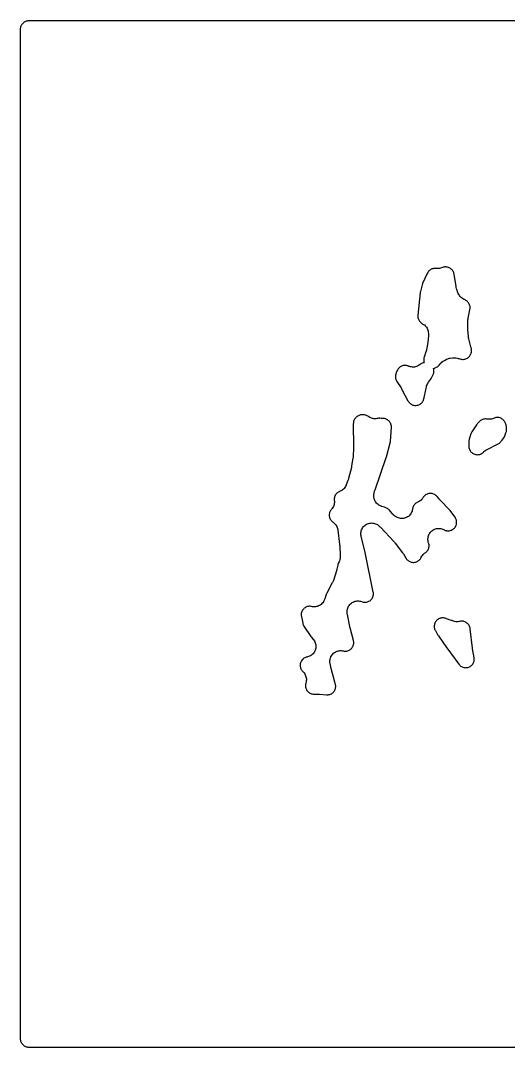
# Model space of a CAD drawing. Header units: millimetres. Extents: x 0 to 300, y 0 to 300.
# Drawn here: x -0.1 to 142.5, y -0.1 to 300.1 of the extents above; entities that cross this region are included whole.
import ezdxf

# ---------------------------------------------------------------- set-up
doc = ezdxf.new("R2010")
doc.units = ezdxf.units.MM
doc.layers.add('CUT', color=7, linetype='CONTINUOUS')

msp = doc.modelspace()

# ---------------------------------------------------------------- linework, layer by layer
at = {"layer": 'CUT'}
msp.add_lwpolyline([(297.0775, -0.15), (3, -0.15), (2.4114, -0.15), (2.1053, -0.135), (1.8629, -0.099), (1.6252, -0.0395), (1.3944, 0.0431), (1.1729, 0.1479), (0.9627, 0.2738), (0.7659, 0.4198), (0.5844, 0.5844), (0.4198, 0.7659), (0.2738, 0.9627), (0.1479, 1.1729), (0.0431, 1.3944), (-0.0395, 1.6252), (-0.099, 1.8629), (-0.135, 2.1053), (-0.15, 2.4114), (-0.15, 297.5872), (-0.135, 297.8933), (-0.099, 298.1357), (-0.0395, 298.3734), (0.0431, 298.6041), (0.1479, 298.8256), (0.2738, 299.0358), (0.4198, 299.2326), (0.5844, 299.4142), (0.7659, 299.5787), (0.9627, 299.7247), (1.1729, 299.8507), (1.3944, 299.9554), (1.6252, 300.038), (1.8629, 300.0975), (2.1053, 300.1335), (2.4114, 300.1485), (297.5886, 300.1485)], dxfattribs=at)
for points in [[(112.1965, 199.3011), (111.9463, 199.2849), (111.699, 199.2438), (111.457, 199.1781), (111.2228, 199.0885), (110.9987, 198.9758), (110.7871, 198.8413), (110.59, 198.6863), (110.4095, 198.5123), (110.2473, 198.3211), (110.105, 198.1146), (109.9841, 197.8949), (109.8308, 197.5796), (109.7521, 197.4004), (109.6877, 197.2156), (109.5295, 196.697), (109.4697, 196.4601), (109.4334, 196.2185), (109.4207, 195.9745), (109.432, 195.7304), (109.467, 195.4886), (109.5255, 195.2514), (109.6068, 195.021), (109.7103, 194.7997), (109.8348, 194.5895), (111.0761, 192.7105), (111.1756, 192.5514), (111.2405, 192.4416), (111.3319, 192.2778), (113.0935, 188.9245), (113.217, 188.7148), (113.3603, 188.5182), (113.522, 188.3364), (113.7007, 188.1712), (113.8945, 188.0242), (114.1017, 187.8967), (114.3204, 187.7899), (114.5484, 187.7049), (114.7835, 187.6425), (115.0236, 187.6032), (115.2664, 187.5875), (115.5096, 187.5954), (115.7509, 187.6269), (115.9879, 187.6818), (116.2185, 187.7594), (116.4405, 187.859), (116.6517, 187.9798), (116.8502, 188.1205), (117.0341, 188.2799), (117.2016, 188.4564), (117.3511, 188.6483), (117.4813, 188.8539), (117.5909, 189.0711), (117.6788, 189.2979), (117.7443, 189.5323), (117.7867, 189.7719), (117.8074, 189.9349), (117.8331, 190.0958), (117.8786, 190.3314), (118.4961, 193.0609), (118.5437, 193.2487), (118.553, 193.282), (118.667, 193.6193), (118.8022, 193.9146), (118.9829, 194.2214), (119.002, 194.2502), (119.113, 194.409), (119.6724, 195.1669), (119.8516, 195.4469), (120.3785, 196.405), (120.4858, 196.6249), (120.5711, 196.8543), (120.6335, 197.0909), (120.6725, 197.3325), (120.6877, 197.5768), (120.6789, 197.8213), (120.6463, 198.0639), (120.5901, 198.3021), (120.5455, 198.4326), (120.5669, 198.4348), (120.8058, 198.4832), (121.0389, 198.5547), (121.2639, 198.6485), (121.4787, 198.7638), (121.6813, 198.8995), (121.8696, 199.0542), (122.0421, 199.2266), (122.1121, 199.3038), (122.7842, 200.0138), (122.9261, 200.1558), (122.952, 200.1805), (123.2327, 200.4197), (123.5373, 200.6275), (123.568, 200.6461), (123.7423, 200.7455), (124.2542, 201.0196), (124.3991, 201.0932), (124.4253, 201.1058), (124.6999, 201.2236), (124.9589, 201.3089), (125.2497, 201.3774), (125.2783, 201.3829), (125.4386, 201.4098), (126.1166, 201.5088), (126.1617, 201.5141), (126.3782, 201.4921), (126.622, 201.4913), (126.7421, 201.4967), (126.7762, 201.4974), (127.1272, 201.4864), (127.4447, 201.4439), (127.7861, 201.3622), (127.8188, 201.3525), (128.0007, 201.294), (128.2815, 201.1956), (128.5214, 201.1249), (128.7672, 201.0784), (129.0164, 201.0568), (129.2665, 201.0601), (129.515, 201.0884), (129.7594, 201.1415), (129.9973, 201.2186), (130.2263, 201.3192), (130.4441, 201.4421), (130.6486, 201.5862), (130.8376, 201.75), (131.0093, 201.9319), (131.162, 202.13), (131.2941, 202.3423), (131.3032, 202.3609), (131.3763, 202.4829), (131.4793, 202.6998), (131.561, 202.9256), (131.6207, 203.1583), (131.6578, 203.3955), (131.6719, 203.6353), (131.663, 203.8752), (131.6311, 204.1133), (131.5765, 204.3471), (131.5224, 204.5075), (131.5227, 204.5076), (131.3849, 204.9182), (131.3759, 204.9501), (131.33, 205.1301), (130.8772, 207.1096), (130.8319, 207.3403), (130.8062, 207.4978), (130.7755, 207.7309), (130.5678, 209.8113), (130.5512, 210.0635), (130.5457, 210.235), (130.5461, 210.4878), (130.6162, 212.4677), (130.6236, 212.606), (130.6254, 212.6308), (130.6556, 212.906), (130.6592, 212.9306), (130.6819, 213.0672), (131.0504, 215.0571), (131.1002, 215.286), (131.1389, 215.4402), (131.1537, 215.4924), (131.21, 215.7364), (131.2416, 215.9848), (131.2482, 216.2351), (131.2297, 216.4848), (131.1863, 216.7314), (131.1185, 216.9724), (131.027, 217.2054), (130.9126, 217.4281), (130.7764, 217.6382), (130.62, 217.8337), (130.4447, 218.0125), (130.2525, 218.173), (130.0452, 218.3133), (129.8249, 218.4323), (129.5938, 218.5286), (129.561, 218.5404), (129.2807, 218.6735), (129.015, 218.8336), (128.7663, 219.0191), (128.5371, 219.2281), (128.3296, 219.4588), (128.1281, 219.7328), (128.1099, 219.7604), (128.019, 219.9055), (127.9443, 220.0382), (127.9301, 220.0646), (127.7857, 220.3668), (127.774, 220.3944), (127.7121, 220.5501), (127.3519, 221.5175), (127.2892, 221.7002), (127.2788, 221.7331), (127.182, 222.1069), (127.1751, 222.1407), (127.1412, 222.3309), (126.5911, 225.963), (126.541, 226.2093), (126.4664, 226.4493), (126.3681, 226.6807), (126.2471, 226.901), (126.1045, 227.108), (125.9419, 227.2997), (125.7609, 227.474), (125.5632, 227.6294), (125.351, 227.764), (125.1263, 227.8767), (124.8915, 227.9663), (124.6488, 228.0318), (124.4008, 228.0726), (124.1499, 228.0884), (123.8988, 228.0788), (123.6498, 228.0441), (123.4056, 227.9845), (123.1686, 227.9008), (122.9175, 227.7975), (122.6258, 227.7095), (122.327, 227.6501), (122.0239, 227.6198), (121.7192, 227.6191), (121.3868, 227.6506), (121.3847, 227.6509), (121.3844, 227.6487), (121.2563, 227.6672), (121.0183, 227.6787), (120.7802, 227.6675), (120.5443, 227.6337), (120.3126, 227.5776), (120.0874, 227.4996), (119.8706, 227.4006), (119.6643, 227.2814), (119.4702, 227.143), (119.2902, 226.9868), (119.1258, 226.8142), (118.9787, 226.6267), (118.85, 226.4261), (118.7411, 226.2141), (117.3857, 223.2353), (117.3081, 223.0442), (117.2465, 222.8473), (116.7279, 220.9133), (116.6843, 220.7202), (116.656, 220.5243), (115.976, 213.9832), (115.9627, 213.7464), (115.9719, 213.5094), (116.0035, 213.2743), (116.0572, 213.0433), (116.1326, 212.8184), (116.229, 212.6017), (116.3455, 212.3951), (116.481, 212.2004), (116.6344, 212.0195), (116.8042, 211.8539), (116.989, 211.7052), (117.187, 211.5746), (117.3784, 211.473), (117.6532, 211.3086), (117.9025, 211.1237), (118.1323, 210.9152), (118.3405, 210.6851), (118.525, 210.4356), (118.684, 210.1691), (118.816, 209.8882), (118.9196, 209.5956), (118.9939, 209.2943), (119.0381, 208.9872), (119.0532, 208.6473), (119.053, 208.6143), (119.0475, 208.4293), (118.9492, 206.6245), (118.9306, 206.4041), (118.9136, 206.2549), (118.8821, 206.036), (118.506, 203.8766), (118.4785, 203.7346), (118.473, 203.7093), (118.4016, 203.429), (118.3943, 203.4042), (118.3505, 203.2663), (117.8226, 201.7086), (117.7557, 201.4742), (117.712, 201.2343), (117.6918, 200.9914), (117.6954, 200.7476), (117.7227, 200.5054), (117.7735, 200.2669), (117.8324, 200.0815), (117.7434, 200.0698), (117.505, 200.0146), (117.2732, 199.9363), (117.0501, 199.8357), (116.8379, 199.7138), (116.6386, 199.5717), (116.4058, 199.3879), (116.1522, 199.2245), (115.8842, 199.0861), (115.6041, 198.9741), (115.3146, 198.8894), (115.0183, 198.8328), (114.7179, 198.8049), (114.4163, 198.8059), (114.1161, 198.8358), (113.8202, 198.8943), (113.5035, 198.9892), (113.4732, 198.9999), (113.305, 199.0638), (113.176, 199.1164), (112.9393, 199.1993), (112.6956, 199.258), (112.4471, 199.2921)], [(83.1846, 108.5598), (83.281, 108.2662), (83.3481, 107.9646), (83.3853, 107.6579), (83.3921, 107.3489), (83.3687, 107.0408), (83.3151, 106.7365), (83.2106, 106.3626), (83.1567, 106.1262), (83.126, 105.8857), (83.1187, 105.6434), (83.1349, 105.4015), (83.1745, 105.1623), (83.2371, 104.928), (83.322, 104.7009), (83.4286, 104.4831), (83.5558, 104.2767), (83.7023, 104.0836), (83.8669, 103.9055), (84.048, 103.7443), (84.2438, 103.6013), (84.4526, 103.478), (84.6723, 103.3754), (84.9009, 103.2947), (85.1363, 103.2365), (85.3762, 103.2013), (85.6183, 103.1896), (86.8119, 103.1896), (86.9831, 103.1857), (87.0994, 103.1804), (87.2702, 103.1687), (89.2498, 102.9874), (89.4992, 102.9771), (89.7484, 102.9916), (89.9948, 103.031), (90.2361, 103.0947), (90.4699, 103.1822), (90.6938, 103.2926), (90.9055, 103.4247), (91.103, 103.5773), (91.2843, 103.7488), (91.4476, 103.9376), (91.5913, 104.1417), (91.7139, 104.3591), (91.8143, 104.5876), (91.8913, 104.825), (91.9443, 105.0689), (91.9727, 105.3169), (91.9762, 105.5664), (91.9548, 105.8151), (91.9088, 106.0604), (91.8385, 106.2999), (91.7989, 106.4134), (91.7614, 106.5267), (91.7372, 106.604), (91.7034, 106.7183), (90.6062, 110.6548), (90.5611, 110.8335), (90.5334, 110.9556), (90.4972, 111.1362), (90.3244, 112.1217), (90.2973, 112.3022), (90.2932, 112.3346), (90.2677, 112.6692), (90.2742, 112.9753), (90.3104, 113.2793), (90.376, 113.5783), (90.4529, 113.8155), (90.5024, 113.9986), (90.5573, 114.0867), (90.7417, 114.4177), (90.9159, 114.6694), (91.1138, 114.903), (91.3335, 115.1162), (91.5729, 115.307), (91.8297, 115.4737), (92.1015, 115.6146), (92.3857, 115.7284), (92.6797, 115.8141), (92.9805, 115.8707), (93.2855, 115.8978), (93.5916, 115.8952), (93.896, 115.8628), (94.2383, 115.7922), (94.4784, 115.7547), (94.721, 115.7407), (94.9638, 115.7504), (95.2046, 115.7835), (95.441, 115.8399), (95.6708, 115.919), (95.8918, 116.02), (96.102, 116.142), (96.2993, 116.2838), (96.482, 116.4441), (96.6482, 116.6214), (96.7964, 116.814), (96.9252, 117.0201), (97.0334, 117.2377), (97.12, 117.4648), (97.1841, 117.6992), (97.2251, 117.9387), (97.2427, 118.1811), (97.2366, 118.424), (97.2071, 118.6653), (97.1542, 118.9025), (96.1507, 122.5577), (96.1155, 122.6963), (96.0934, 122.7909), (96.0635, 122.9307), (95.3805, 126.4503), (95.3521, 126.6166), (95.3354, 126.7299), (95.318, 126.8695), (95.3037, 127.049), (95.3021, 127.0791), (95.3009, 127.4174), (95.3301, 127.7247), (95.3893, 128.0276), (95.4779, 128.3233), (95.595, 128.6089), (95.7396, 128.8816), (95.9102, 129.1388), (96.1052, 129.3781), (96.3227, 129.5971), (96.5607, 129.7937), (96.8168, 129.966), (97.0885, 130.1124), (97.3733, 130.2315), (97.6683, 130.3221), (97.9709, 130.3833), (98.278, 130.4145), (98.5866, 130.4155), (98.8939, 130.3862), (99.1968, 130.327), (99.4925, 130.2383), (99.5555, 130.2125), (99.787, 130.1305), (100.0254, 130.0716), (100.2684, 130.0364), (100.5137, 130.0252), (100.7589, 130.0381), (101.0017, 130.075), (101.2397, 130.1356), (101.4706, 130.2192), (101.6922, 130.3251), (101.9023, 130.4522), (102.0989, 130.5993), (102.2802, 130.765), (102.4443, 130.9476), (102.5897, 131.1455), (102.715, 131.3567), (102.819, 131.5792), (102.9007, 131.8108), (102.9592, 132.0493), (102.994, 132.2924), (103.0049, 132.5377), (102.9916, 132.7829), (102.9543, 133.0256), (100.5925, 144.5852), (100.579, 144.6471), (100.5758, 144.6609), (100.5649, 144.7064), (99.4336, 149.2199), (99.3936, 149.3977), (99.3872, 149.4296), (99.3377, 149.761), (99.322, 150.0663), (99.3361, 150.3716), (99.3798, 150.6742), (99.4526, 150.9711), (99.5539, 151.2595), (99.6828, 151.5367), (99.8379, 151.8001), (100.0179, 152.0471), (100.221, 152.2756), (100.4453, 152.4832), (100.6888, 152.6681), (100.949, 152.8285), (101.2236, 152.9628), (101.5099, 153.0699), (101.8052, 153.1487), (102.1068, 153.1984), (102.4119, 153.2186), (102.7174, 153.2091), (103.0206, 153.1699), (103.3185, 153.1016), (103.6084, 153.0046), (103.8875, 152.8799), (104.1532, 152.7287), (104.4269, 152.5355), (104.4526, 152.5155), (104.5935, 152.3998), (104.641, 152.3588), (104.788, 152.225), (104.8855, 152.1315), (105.0252, 151.9901), (109.0362, 147.7099), (109.1671, 147.5627), (109.2533, 147.4604), (109.3762, 147.3066), (111.4893, 144.5147), (111.5848, 144.3826), (111.6478, 144.2914), (111.7375, 144.1553), (112.5484, 142.8645), (112.6891, 142.6633), (112.8488, 142.4768), (113.0261, 142.3069), (113.2192, 142.1552), (113.4262, 142.0232), (113.6452, 141.9121), (113.874, 141.823), (114.1105, 141.7568), (114.3523, 141.7142), (114.5971, 141.6954), (114.8426, 141.7008), (115.0864, 141.7302), (115.3261, 141.7834), (115.5595, 141.8599), (115.7842, 141.9588), (115.9981, 142.0794), (116.1992, 142.2204), (116.3855, 142.3804), (116.5551, 142.5579), (116.7066, 142.7511), (116.8383, 142.9584), (116.9491, 143.1775), (116.9789, 143.2444), (117.1292, 143.5094), (117.3044, 143.7586), (117.5029, 143.9897), (117.7228, 144.2005), (117.9621, 144.389), (118.1085, 144.483), (118.314, 144.63), (118.5037, 144.7971), (118.6755, 144.9824), (118.8278, 145.1842), (118.9588, 145.4003), (119.0674, 145.6285), (119.1524, 145.8665), (119.213, 146.1119), (119.2484, 146.3622), (119.2584, 146.6147), (119.2428, 146.867), (119.2019, 147.1164), (119.136, 147.3604), (119.0357, 147.6687), (118.9701, 147.9653), (118.9333, 148.2668), (118.9259, 148.5705), (118.9477, 148.8734), (118.9987, 149.1729), (119.0784, 149.466), (119.1859, 149.75), (119.3204, 150.0224), (119.4805, 150.2805), (119.6647, 150.522), (119.8714, 150.7446), (120.0986, 150.9462), (120.3442, 151.125), (120.6059, 151.2792), (120.8812, 151.4074), (121.1676, 151.5085), (121.4625, 151.5815), (121.763, 151.6257), (122.0664, 151.6407), (122.3698, 151.6264), (122.6704, 151.5829), (122.9654, 151.5105), (123.2521, 151.4101), (123.5277, 151.2824), (123.5464, 151.2715), (123.7616, 151.159), (123.9867, 151.0679), (124.2196, 150.9991), (124.458, 150.9531), (124.6998, 150.9306), (124.9427, 150.9316), (125.1843, 150.9562), (125.4223, 151.004), (125.6546, 151.0748), (125.879, 151.1678), (126.0932, 151.2821), (126.2954, 151.4166), (126.4835, 151.5701), (126.6559, 151.7412), (126.8109, 151.9281), (126.947, 152.1293), (127.0629, 152.3426), (127.1576, 152.5662), (127.2302, 152.798), (127.2799, 153.0357), (127.3063, 153.2771), (127.3092, 153.5199), (127.2885, 153.7619), (127.2444, 154.0007), (127.1774, 154.2341), (127.088, 154.4599), (126.9772, 154.6759), (126.8459, 154.8802), (125.6182, 156.6008), (125.3879, 156.8787), (122.3411, 160.0572), (122.2417, 160.165), (122.1756, 160.2396), (122.0805, 160.3512), (121.5892, 160.9513), (121.4239, 161.134), (121.2414, 161.2996), (121.0435, 161.4464), (120.8321, 161.573), (120.6093, 161.6782), (120.3772, 161.761), (120.1381, 161.8205), (119.8943, 161.8561), (119.6482, 161.8676), (119.4021, 161.8548), (119.1585, 161.8179), (118.9197, 161.7571), (118.688, 161.6731), (118.4658, 161.5668), (118.2551, 161.4391), (118.058, 161.2912), (117.8764, 161.1247), (117.712, 160.9411), (117.5666, 160.7422), (117.3317, 160.3854), (117.1305, 160.1393), (116.9044, 159.9138), (116.6565, 159.7124), (116.3895, 159.5373), (116.1061, 159.3901), (115.9939, 159.3456), (115.7717, 159.2446), (115.5603, 159.1225), (115.3619, 158.9804), (115.1783, 158.8195), (115.0113, 158.6416), (114.8624, 158.4482), (114.733, 158.2412), (114.6245, 158.0226), (114.5378, 157.7944), (114.4738, 157.5589), (114.433, 157.3182), (114.4315, 157.3058), (114.4258, 157.2638), (114.3637, 156.9323), (114.2777, 156.6369), (114.1633, 156.3512), (114.0216, 156.0782), (113.8538, 155.8202), (113.6616, 155.5799), (113.4469, 155.3596), (113.2117, 155.1613), (112.9582, 154.9869), (112.6889, 154.8381), (112.4063, 154.7163), (112.1132, 154.6228), (111.8123, 154.5583), (111.5066, 154.5236), (111.1989, 154.5189), (110.8923, 154.5443), (110.5896, 154.5995), (110.2938, 154.684), (110.0076, 154.7971), (109.7338, 154.9375), (109.4503, 155.1201), (109.4236, 155.1392), (109.277, 155.2495), (109.0432, 155.4347), (108.8997, 155.5543), (108.8746, 155.5763), (108.6063, 155.8362), (108.5835, 155.8606), (108.4594, 156.0003), (107.6616, 156.9444), (107.4846, 157.133), (107.2891, 157.3024), (107.0771, 157.4507), (106.8509, 157.5763), (106.5998, 157.6992), (106.4131, 157.7812), (106.2204, 157.8478), (105.4272, 158.0862), (105.2493, 158.1445), (105.2177, 158.1557), (104.8996, 158.2872), (104.6228, 158.4354), (104.3621, 158.6106), (104.1202, 158.8108), (103.8995, 159.0342), (103.7022, 159.2785), (103.5302, 159.5412), (103.3853, 159.8198), (103.2689, 160.1115), (103.1822, 160.4133), (103.126, 160.7222), (103.1008, 161.0352), (103.1071, 161.3492), (103.1482, 161.6909), (103.1539, 161.7239), (103.1901, 161.9077), (103.298, 162.3911), (103.3522, 162.604), (103.3931, 162.7475), (103.4597, 162.9569), (106.7555, 172.3676), (106.7676, 172.403), (106.7698, 172.4094), (106.8149, 172.5603), (107.9112, 176.6993), (107.9618, 176.9362), (107.9892, 177.177), (108.2464, 181.1275), (108.2505, 181.3663), (108.2318, 181.6043), (108.1905, 181.8396), (108.1269, 182.0698), (108.0417, 182.2928), (107.9355, 182.5068), (107.8094, 182.7096), (107.6646, 182.8995), (107.5023, 183.0747), (107.324, 183.2336), (107.1313, 183.3747), (106.9261, 183.4968), (106.7102, 183.5988), (106.4855, 183.6798), (106.2541, 183.7389), (106.0181, 183.7756), (105.7797, 183.7897), (105.559, 183.7817), (105.2526, 183.7848), (104.8696, 183.8251), (104.8694, 183.8229), (104.7604, 183.8346), (104.5377, 183.8387), (104.3155, 183.823), (104.0955, 183.7875), (104.0244, 183.7728), (103.6941, 183.7217), (103.3873, 183.7046), (103.0802, 183.7176), (102.7759, 183.7605), (102.4772, 183.8328), (102.1871, 183.934), (101.9081, 184.063), (101.6431, 184.2186), (101.3685, 184.4183), (101.1609, 184.5541), (100.9408, 184.6686), (100.7105, 184.7607), (100.4721, 184.8296), (100.2281, 184.8745), (99.9809, 184.895), (99.7328, 184.8909), (99.4864, 184.8622), (99.2441, 184.8093), (99.0081, 184.7326), (98.781, 184.6328), (98.6299, 184.5478), (98.6295, 184.5484), (98.3828, 184.4091), (98.1776, 184.2796), (97.9858, 184.1309), (97.8094, 183.9642), (97.65, 183.7812), (97.5091, 183.5837), (97.388, 183.3734), (97.2878, 183.1523), (97.2096, 182.9226), (97.154, 182.6864), (97.1215, 182.4459), (97.1126, 182.2034), (97.1907, 175.4683), (97.1902, 175.3513), (97.1886, 175.2718), (97.1845, 175.1549), (97.0596, 172.6983), (97.0434, 172.492), (97.0285, 172.3522), (97.0009, 172.147), (96.6332, 169.8857), (96.604, 169.7279), (96.5819, 169.6211), (96.5461, 169.4647), (95.7308, 166.2289), (95.6694, 166.0128), (95.6233, 165.8674), (95.5491, 165.6553), (95.0514, 164.3594), (94.9801, 164.1867), (94.9666, 164.1562), (94.8122, 163.8494), (94.6441, 163.585), (94.4506, 163.3386), (94.2336, 163.1126), (93.9951, 162.9094), (93.7376, 162.731), (93.4637, 162.579), (93.091, 162.4185), (93.0914, 162.4176), (92.9362, 162.3506), (92.7171, 162.2288), (92.5113, 162.0857), (92.3209, 161.9227), (92.1477, 161.7414), (91.9936, 161.5438), (91.86, 161.3316), (91.7484, 161.1072), (91.6598, 160.8727), (91.5951, 160.6305), (91.555, 160.3831), (91.5399, 160.1329), (91.5499, 159.8824), (91.5608, 159.7618), (91.5716, 159.6067), (91.574, 159.5573), (91.5739, 159.2192), (91.5435, 158.9123), (91.4833, 158.6098), (91.3937, 158.3147), (91.2756, 158.0298), (91.1302, 157.7578), (90.9588, 157.5013), (90.7444, 157.24), (90.743, 157.2384), (90.7435, 157.2379), (90.6283, 157.1107), (90.4811, 156.9116), (90.3543, 156.6989), (90.2492, 156.4747), (90.1667, 156.2412), (90.1078, 156.0007), (90.0729, 155.7556), (90.0625, 155.5082), (90.0766, 155.2609), (90.1151, 155.0163), (90.1776, 154.7767), (90.2635, 154.5445), (90.3719, 154.3219), (90.5018, 154.1111), (90.652, 153.9142), (90.8209, 153.7331), (91.0068, 153.5696), (91.2081, 153.4253), (91.2977, 153.3675), (91.538, 153.1771), (91.7587, 152.9642), (91.9576, 152.7308), (92.1327, 152.4791), (92.2826, 152.2116), (92.4057, 151.9307), (92.5008, 151.6392), (92.5735, 151.3111), (92.579, 151.2789), (92.6054, 151.0979), (93.0992, 147.0164), (93.1143, 146.8656), (93.1226, 146.7629), (93.1316, 146.6115), (93.259, 143.3887), (93.2617, 143.1989), (93.2614, 143.165), (93.2398, 142.8168), (93.1882, 142.5028), (93.1051, 142.1956), (92.9913, 141.8984), (92.8344, 141.5868), (92.83, 141.5792), (92.7137, 141.3477), (92.622, 141.1055), (92.5559, 140.8551), (92.316, 139.7097), (92.2719, 139.523), (92.2387, 139.397), (92.1851, 139.2127), (91.2883, 136.4011), (91.2288, 136.2293), (91.2174, 136.1988), (91.074, 135.8648), (91.0597, 135.8356), (90.976, 135.6742), (89.3594, 132.7344), (89.2527, 132.5158), (89.1677, 132.2877), (88.7645, 131.0205), (88.6995, 130.8334), (88.6871, 130.8003), (88.5408, 130.4671), (88.376, 130.1789), (88.1817, 129.9096), (87.9485, 129.6493), (87.6951, 129.4192), (87.4476, 129.2354), (87.191, 129.0802), (86.9207, 128.9502), (86.6393, 128.8465), (86.3493, 128.7701), (86.0533, 128.7217), (85.7541, 128.7017), (85.4543, 128.7103), (85.1567, 128.7474), (84.9166, 128.8009), (84.6702, 128.8431), (84.4207, 128.8604), (84.1709, 128.8527), (83.923, 128.8201), (83.6796, 128.7629), (83.4432, 128.6817), (83.216, 128.5773), (83.0004, 128.4507), (82.7986, 128.3032), (82.6124, 128.1363), (82.4439, 127.9517), (82.2947, 127.7511), (82.1662, 127.5366), (82.0598, 127.3104), (81.9765, 127.0746), (81.9172, 126.8318), (81.8825, 126.5842), (81.8726, 126.3344), (81.8878, 126.0848), (81.9277, 125.838), (82.3336, 123.9401), (82.3936, 123.7125), (82.4748, 123.4915), (82.5764, 123.2791), (82.6975, 123.0773), (84.7157, 120.0466), (84.8619, 119.8488), (85.4081, 119.1814), (85.5216, 119.0356), (85.5412, 119.0091), (85.7294, 118.7264), (85.8748, 118.4528), (85.9927, 118.1663), (86.0818, 117.8696), (86.1412, 117.5655), (86.1705, 117.2571), (86.1692, 116.9473), (86.1375, 116.6391), (86.0756, 116.3355), (85.9847, 116.0413), (85.9465, 115.8923), (85.8769, 115.7778), (85.7163, 115.4816), (85.5425, 115.2251), (85.3444, 114.9869), (85.1238, 114.7694), (84.8828, 114.5746), (84.6238, 114.4045), (84.3494, 114.2608), (84.0622, 114.1447), (83.7649, 114.0574), (83.6169, 114.0294), (83.3748, 113.971), (83.1397, 113.8888), (82.9139, 113.7836), (82.6998, 113.6565), (82.4993, 113.5087), (82.3146, 113.3417), (82.1474, 113.1571), (81.9994, 112.9568), (81.872, 112.7428), (81.7666, 112.5171), (81.6841, 112.2821), (81.6255, 112.0401), (81.5912, 111.7934), (81.5816, 111.5445), (81.5969, 111.296), (81.6367, 111.0501), (81.7009, 110.8095), (81.7887, 110.5764), (81.8992, 110.3532), (82.0314, 110.1422), (82.1839, 109.9453), (82.3553, 109.7646), (82.529, 109.5988), (82.7305, 109.3645), (82.908, 109.1116), (83.0599, 108.8425)], [(131.041, 174.809), (131.1404, 174.5814), (131.2619, 174.3648), (131.4042, 174.1613), (131.5661, 173.9729), (131.7458, 173.8016), (131.9417, 173.6489), (132.1517, 173.5163), (132.3738, 173.4053), (132.6059, 173.3169), (132.8456, 173.2519), (133.0906, 173.2111), (133.3384, 173.1947), (133.5866, 173.203), (133.8327, 173.2359), (134.0744, 173.293), (134.3092, 173.3739), (134.5348, 173.4776), (134.7491, 173.6032), (134.9498, 173.7495), (135.135, 173.9149), (135.148, 173.9278), (135.2834, 174.0549), (135.3082, 174.077), (135.5737, 174.2916), (135.8591, 174.4788), (135.8877, 174.4956), (136.0501, 174.5857), (139.4671, 176.3713), (139.6536, 176.4792), (139.8301, 176.6028), (139.9953, 176.7412), (140.1775, 176.9076), (140.3775, 177.1125), (140.5528, 177.3389), (141.1068, 178.1463), (141.2599, 178.4006), (141.3818, 178.6712), (141.7253, 179.5735), (141.7965, 179.7895), (141.8477, 180.0111), (141.8786, 180.2365), (141.8889, 180.4637), (141.8887, 181.1499), (141.8737, 181.4233), (141.8288, 181.6933), (141.7547, 181.9569), (141.6317, 182.3172), (141.5231, 182.584), (141.3845, 182.8365), (141.3401, 182.9074), (141.199, 183.1099), (141.0385, 183.2974), (140.8604, 183.4682), (140.6663, 183.6206), (140.4581, 183.7531), (140.2378, 183.8645), (140.0076, 183.9536), (139.7698, 184.0195), (139.5267, 184.0617), (139.2805, 184.0797), (139.0338, 184.0734), (138.7889, 184.0427), (138.5482, 183.9881), (138.3141, 183.91), (138.0888, 183.8092), (138.0846, 183.8071), (137.7838, 183.6912), (137.4727, 183.6068), (137.1545, 183.5546), (136.8327, 183.5354), (136.5106, 183.5491), (136.1154, 183.607), (135.8739, 183.6304), (135.6314, 183.6303), (135.3899, 183.6068), (135.1519, 183.5599), (134.9196, 183.4902), (134.6951, 183.3983), (134.4806, 183.285), (134.278, 183.1516), (134.0894, 182.9991), (133.9164, 182.829), (133.4065, 182.2766), (133.2722, 182.1184), (133.1514, 181.9496), (131.8036, 179.8894), (131.6872, 179.6923), (131.5893, 179.4855), (131.5107, 179.2705), (131.0124, 177.6854), (130.9504, 177.4485), (130.912, 177.2067), (130.8974, 176.9623), (130.8866, 175.9527), (130.8806, 175.7831), (130.8841, 175.5348), (130.9122, 175.2881), (130.9647, 175.0453)], [(123.4894, 125.4693), (123.242, 125.4794), (122.9948, 125.465), (122.7503, 125.4262), (122.5108, 125.3634), (122.2787, 125.2773), (122.0562, 125.1686), (121.8456, 125.0384), (121.6489, 124.888), (121.4681, 124.7189), (121.3048, 124.5328), (121.1608, 124.3314), (121.0374, 124.1167), (120.9358, 123.8909), (120.8571, 123.6562), (120.802, 123.4148), (120.771, 123.1692), (120.7645, 122.9216), (120.7824, 122.6747), (120.8248, 122.4308), (120.891, 122.1922), (120.9805, 121.9614), (121.0924, 121.7405), (121.8656, 120.3856), (121.98, 120.2038), (124.3574, 116.7621), (124.4096, 116.6894), (127.9677, 111.9138), (128.1251, 111.7231), (128.3006, 111.5488), (128.4924, 111.3927), (128.6987, 111.2564), (128.9174, 111.141), (129.1465, 111.0479), (129.3837, 110.9778), (129.6266, 110.9315), (129.8729, 110.9095), (130.1201, 110.9119), (130.366, 110.9387), (130.608, 110.9896), (130.8437, 111.0642), (131.071, 111.1618), (131.2875, 111.2813), (131.4911, 111.4216), (131.6799, 111.5813), (131.8519, 111.759), (132.0056, 111.9527), (132.1394, 112.1607), (132.2519, 112.3809), (132.3422, 112.6111), (132.4093, 112.8491), (132.4526, 113.0926), (132.4715, 113.3391), (132.4661, 113.5864), (132.4362, 113.8318), (131.9933, 116.4031), (131.9785, 116.4966), (131.9691, 116.5602), (131.9566, 116.654), (131.2752, 122.3012), (131.2339, 122.5428), (131.1692, 122.7793), (131.0816, 123.0083), (130.972, 123.2276), (130.8414, 123.4351), (130.6912, 123.6288), (130.5227, 123.8069), (130.3375, 123.9676), (130.1375, 124.1095), (129.9246, 124.231), (129.7008, 124.3311), (129.4683, 124.4088), (129.2292, 124.4633), (128.986, 124.4942), (128.7409, 124.5011), (128.4964, 124.484), (128.2547, 124.443), (127.9686, 124.3799), (127.66, 124.3432), (127.3492, 124.3372), (127.0394, 124.3619), (126.7335, 124.417), (126.4345, 124.5021), (126.0601, 124.65), (126.0598, 124.6491), (125.9679, 124.6864), (125.777, 124.7466), (125.1374, 124.9205), (124.9783, 124.9675), (124.9501, 124.9766), (124.664, 125.0823), (124.3385, 125.2365), (124.3373, 125.234), (124.2087, 125.2941), (123.9751, 125.3762), (123.7346, 125.4348)]]:
    msp.add_lwpolyline(points, close=True, dxfattribs=at)

doc.saveas('drawing.dxf')
